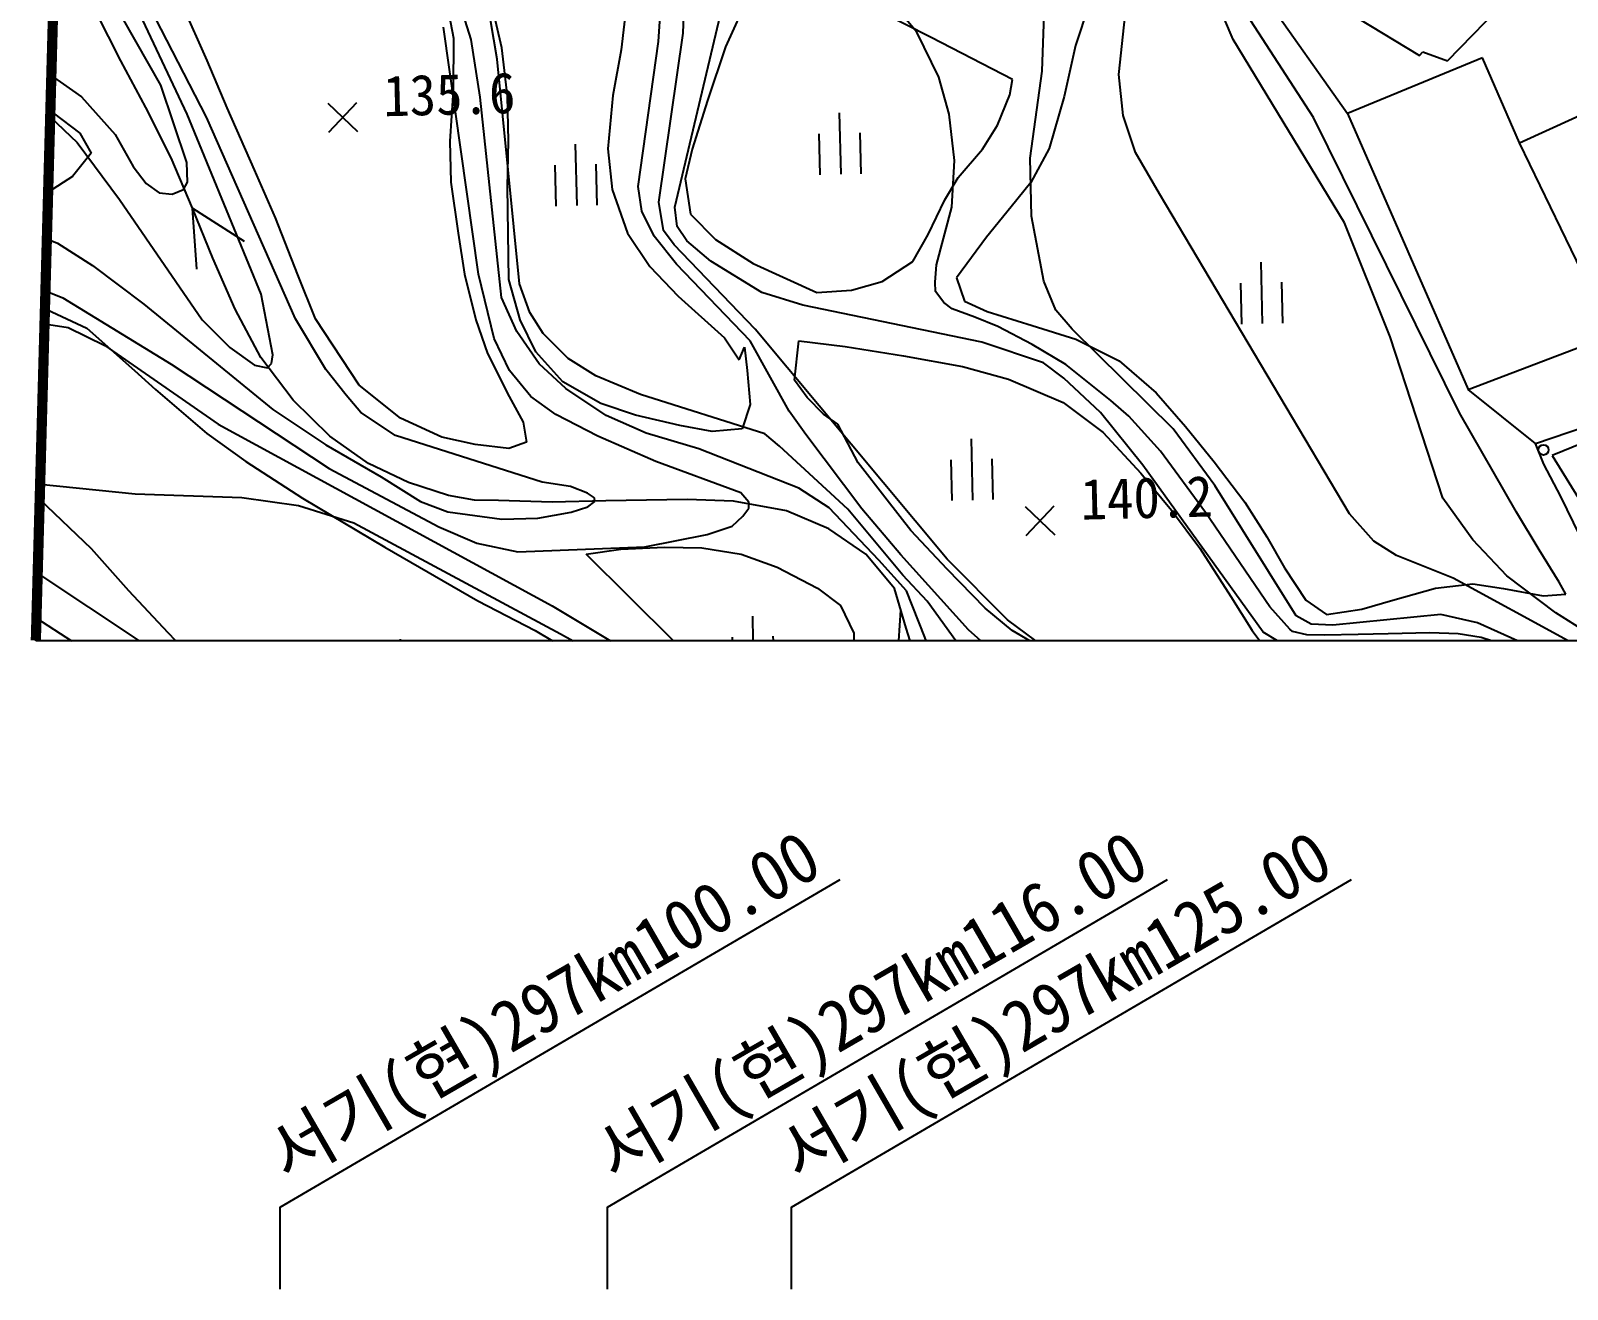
# Model space of a CAD drawing. Header units: millimetres. Extents: x 14950 to 15746, y 1103 to 1809.
# Drawn here: x 15027.5 to 15102.6, y 1364.9 to 1426.4 of the extents above; entities that cross this region are included whole.
import ezdxf
from ezdxf.enums import TextEntityAlignment as Align
from ezdxf.xclip import XClip

# ---------------------------------------------------------------- set-up
doc = ezdxf.new("R2010")
doc.units = ezdxf.units.MM
doc.header["$LTSCALE"] = 10
doc.header["$MEASUREMENT"] = 0
doc.header["$XCLIPFRAME"] = 2
doc.linetypes.add('A-CENTR01', pattern=[2, 1.25, -0.25, 0.25, -0.25])
for name, color, linetype in [('TN-MACL', 6, 'A-CENTR01'), ('TZ-BASE', 253, 'Continuous'), ('TZ-LEAL', 1, 'Continuous'), ('TZ-LEAT', 3, 'Continuous')]:
    doc.layers.add(name, color=color, linetype=linetype)
doc.layers.add('TX-PAPR', color=2, linetype='Continuous', plot=False)
doc.styles.add('HANA', font='GulimChe.ttf')
doc.styles.add('굴림체', font='GulimChe.ttf')

# ---------------------------------------------------------------- blocks, each defined once
blk = doc.blocks.new('JD-DGDG5SGS')
at = {"layer": 'TZ-BASE'}
for p, q in [((6.295, -49.382, -80.896), (-0.447, -36.26, -80.896)), ((4.059, -47.806, -82.896), (-0.299, -40.134, -82.896)), ((5.345, -49.233, -81.896), (1.238, -40.513, -81.896)), ((41.024, -45.227, -73.896), (37.513, -41.046, -73.896)), ((56.449, -41.242, -66.913), (62.084, -49.198, -66.913)), ((41.723, -45.479, -73.93), (33.895, -41.503, -73.93)), ((19.228, -45.581, -78.896), (18.164, -42.15, -78.896)), ((29.187, -53.779, -74.896), (31.83, -42.605, -74.896)), ((56.483, -45.575, -70.896), (55.129, -42.341, -70.896)), ((60.42, -49.402, -71.334), (56.089, -42.704, -71.334)), ((66.975, -46.631, -67.284), (70.864, -42.613, -67.284)), ((28.393, -45.676, -76.896), (28.536, -43.441, -76.896)), ((29.594, -45.264, -75.896), (29.67, -43.413, -75.896)), ((32.821, -43.402, -73.93), (31.669, -45.943, -73.93)), ((2.103, -46.62, -215.896), (0.891, -44.242, -215.896)), ((6.321, -46.611, -80.153), (5.138, -43.938, -80.153)), ((18.066, -43.99, -80.153), (18.367, -45.51, -80.153)), ((20.497, -46.544, -77.896), (20.016, -43.643, -77.896)), ((20.727, -45.993, -77.759), (20.259, -43.951, -77.759)), ((26.819, -43.851, -77.759), (26.563, -46.09, -77.759)), ((47.15, -47.127, -72.896), (47.26, -43.911, -72.896)), ((49.436, -43.905, -71.334), (48.783, -45.874, -71.334)), ((19.587, -57.063, -79.896), (17.879, -44.984, -79.896)), ((50.904, -47.295, -71.896), (51.216, -44.401, -71.896)), ((62.586, -44.536, -67.284), (65.602, -46.365, -67.284)), ((18.367, -45.51, -80.153), (18.357, -48.07, -80.153)), ((19.669, -48.402, -78.896), (19.228, -45.581, -78.896)), ((27.392, -52.767, -76.896), (28.393, -45.676, -76.896)), ((28.401, -53.53, -75.896), (29.594, -45.264, -75.896)), ((42.106, -47.421, -73.896), (41.024, -45.227, -73.896)), ((45.708, -47.542, -73.93), (41.723, -45.479, -73.93)), ((61.941, -54.555, -70.896), (56.483, -45.575, -70.896)), ((21.596, -57.538, -77.896), (20.497, -46.544, -77.896)), ((21, -48.359, -77.759), (20.727, -45.993, -77.759)), ((26.563, -46.09, -77.759), (26.159, -48.324, -77.759)), ((31.669, -45.943, -73.93), (30.792, -48.567, -73.93)), ((48.783, -45.874, -71.334), (48.223, -48.361, -71.334)), ((68.675, -46.483, -66.913), (62.084, -49.198, -66.913)), ((65.602, -46.365, -67.284), (65.756, -46.187, -67.284)), ((65.756, -46.187, -67.284), (66.975, -46.631, -67.284)), ((70.492, -50.632, -66.913), (68.675, -46.483, -66.913)), ((3.318, -48.907, -215.896), (2.103, -46.62, -215.896)), ((7.296, -48.927, -80.153), (6.321, -46.611, -80.153)), ((46.56, -51.383, -72.896), (47.15, -47.127, -72.896)), ((51.111, -49.303, -71.896), (50.904, -47.295, -71.896)), ((70.492, -50.632, -66.879), (78.083, -47.176, -66.879)), ((-1.298, -47.347, -82.896), (0.183, -48.388, -82.896)), ((5.334, -51.595, -82.896), (4.059, -47.806, -82.896)), ((18.357, -48.07, -80.153), (18.184, -50.551, -80.153)), ((42.603, -49.228, -73.896), (42.106, -47.421, -73.896)), ((45.573, -48.292, -73.93), (45.708, -47.542, -73.93)), ((0.183, -48.388, -82.896), (1.826, -50.223, -82.896)), ((12.23, -48.697, -80.282), (13.678, -50.076, -80.282)), ((12.265, -50.111, -80.282), (13.643, -48.662, -80.282)), ((20.722, -58.203, -78.896), (19.669, -48.402, -78.896)), ((21.057, -50.553, -77.759), (21, -48.359, -77.759)), ((26.159, -48.324, -77.759), (25.908, -50.932, -77.759)), ((30.792, -48.567, -73.93), (30.034, -50.937, -73.93)), ((44.973, -49.765, -73.93), (45.573, -48.292, -73.93)), ((48.223, -48.361, -71.334), (47.495, -50.915, -71.334)), ((-1.353, -49.367, -81.896), (-0.04, -50.616, -81.896)), ((-1.345, -49.086, -81.81), (-1.185, -49.185, -81.81)), ((-1.185, -49.185, -81.81), (0.09, -50.165, -81.81)), ((4.564, -51.361, -215.896), (3.318, -48.907, -215.896)), ((8.968, -58.034, -81.896), (5.345, -49.233, -81.896)), ((10.649, -59.238, -80.896), (6.295, -49.382, -80.896)), ((8.634, -51.953, -80.153), (7.296, -48.927, -80.153)), ((37.225, -49.175, -74.409), (37.3, -52.174, -74.409)), ((42.857, -51.502, -73.896), (42.603, -49.228, -73.896)), ((51.707, -51.105, -71.896), (51.111, -49.303, -71.896)), ((67.558, -63.835, -71.334), (60.42, -49.402, -71.334)), ((62.084, -49.198, -66.913), (67.981, -62.707, -66.913)), ((0.09, -50.165, -81.81), (0.648, -51.142, -81.81)), ((1.826, -50.223, -82.896), (2.699, -51.799, -82.896)), ((36.3, -52.199, -74.409), (36.25, -50.2, -74.409)), ((38.299, -52.15, -74.409), (38.25, -50.15, -74.409)), ((44.235, -50.938, -73.93), (44.973, -49.765, -73.93)), ((-0.04, -50.616, -81.896), (2.044, -53.413, -81.896)), ((18.184, -50.551, -80.153), (18.229, -52.561, -80.153)), ((21.004, -52.78, -77.759), (21.057, -50.553, -77.759)), ((24.319, -50.707, -77.907), (24.394, -53.706, -77.907)), ((25.908, -50.932, -77.759), (26.119, -52.909, -77.759)), ((30.034, -50.937, -73.93), (29.692, -52.399, -73.93)), ((43.047, -52.336, -73.93), (44.235, -50.938, -73.93)), ((47.495, -50.915, -71.334), (46.594, -52.581, -71.334)), ((75.842, -61.71, -66.879), (70.492, -50.632, -66.879)), ((75.02, -60.008, -66.913), (70.492, -50.632, -66.913)), ((0.648, -51.142, -81.81), (-0.255, -52.273, -81.81)), ((2.699, -51.799, -82.896), (3.345, -52.616, -82.896)), ((5.608, -53.826, -215.896), (4.564, -51.361, -215.896)), ((5.358, -52.566, -82.896), (5.334, -51.595, -82.896)), ((23.394, -53.731, -77.907), (23.344, -51.732, -77.907)), ((25.393, -53.682, -77.907), (25.344, -51.682, -77.907)), ((42.727, -53.777, -73.896), (42.857, -51.502, -73.896)), ((46.63, -54.22, -72.896), (46.56, -51.383, -72.896)), ((52.89, -53.131, -71.896), (51.707, -51.105, -71.896)), ((-0.255, -52.273, -81.81), (-1.454, -53.052, -81.81)), ((5.159, -52.919, -82.896), (5.358, -52.566, -82.896)), ((9.663, -54.309, -80.153), (8.634, -51.953, -80.153)), ((18.229, -52.561, -80.153), (18.59, -55.059, -80.153)), ((29.692, -52.399, -73.93), (29.948, -54.121, -73.93)), ((42.386, -53.42, -73.93), (43.047, -52.336, -73.93)), ((46.594, -52.581, -71.334), (45.634, -53.765, -71.334)), ((3.345, -52.616, -82.896), (3.982, -53.087, -82.896)), ((3.982, -53.087, -82.896), (4.608, -53.141, -82.896)), ((4.608, -53.141, -82.896), (5.159, -52.919, -82.896)), ((21.077, -57.314, -77.759), (21.004, -52.78, -77.759)), ((26.119, -52.909, -77.759), (26.879, -55.052, -77.759)), ((27.568, -53.976, -76.896), (27.392, -52.767, -76.896)), ((62.182, -68.778, -71.896), (52.89, -53.131, -71.896)), ((2.044, -53.413, -81.896), (6.081, -59.286, -81.896)), ((6.597, -56.271, -215.896), (5.608, -53.826, -215.896)), ((5.814, -56.819, -215.896), (5.608, -53.826, -215.896)), ((5.608, -53.826, -215.896), (8.131, -55.449, -215.896)), ((28.171, -55.202, -76.896), (27.568, -53.976, -76.896)), ((28.636, -54.923, -75.896), (28.401, -53.53, -75.896)), ((29.31, -54.73, -74.896), (29.187, -53.779, -74.896)), ((41.575, -55.125, -73.93), (42.386, -53.42, -73.93)), ((41.98, -56.602, -73.896), (42.727, -53.777, -73.896)), ((45.634, -53.765, -71.334), (44.426, -55.255, -71.334)), ((10.751, -57.088, -80.153), (9.663, -54.309, -80.153)), ((29.774, -55.42, -74.896), (29.31, -54.73, -74.896)), ((29.948, -54.121, -73.93), (31.179, -55.358, -73.93)), ((47.227, -57.393, -72.896), (46.63, -54.22, -72.896)), ((64.168, -60.129, -70.896), (61.941, -54.555, -70.896)), ((-1.516, -55.33, -80.896), (-0.989, -55.541, -80.896)), ((-0.989, -55.541, -80.896), (0.71, -56.627, -80.896)), ((18.59, -55.059, -80.153), (18.912, -57.058, -80.153)), ((26.879, -55.052, -77.759), (27.968, -56.69, -77.759)), ((29.279, -56.564, -76.896), (28.171, -55.202, -76.896)), ((29.158, -55.626, -75.896), (28.636, -54.923, -75.896)), ((30.954, -56.426, -74.896), (29.774, -55.42, -74.896)), ((31.179, -55.358, -73.93), (33.019, -56.542, -73.93)), ((40.832, -56.445, -73.93), (41.575, -55.125, -73.93)), ((44.426, -55.255, -71.334), (42.962, -57.234, -71.334)), ((7.694, -58.775, -215.896), (6.597, -56.271, -215.896)), ((33.118, -59.754, -75.896), (29.158, -55.626, -75.896)), ((0.71, -56.627, -80.896), (3.222, -58.528, -80.896)), ((11.621, -59.235, -80.153), (10.751, -57.088, -80.153)), ((18.912, -57.058, -80.153), (19.465, -59.287, -80.153)), ((20.361, -60.207, -79.896), (19.587, -57.063, -79.896)), ((27.968, -56.69, -77.759), (29.358, -58.135, -77.759)), ((32.875, -60.319, -76.896), (29.279, -56.564, -76.896)), ((33.441, -57.947, -74.896), (30.954, -56.426, -74.896)), ((33.019, -56.542, -73.93), (36.141, -57.951, -73.93)), ((39.328, -57.41, -73.93), (40.832, -56.445, -73.93)), ((41.919, -57.448, -73.896), (41.98, -56.602, -73.896)), ((57.838, -56.477, -71.96), (57.913, -59.476, -71.96)), ((21.621, -59.284, -77.759), (21.077, -57.314, -77.759)), ((22.1, -58.929, -77.896), (21.596, -57.538, -77.896)), ((36.141, -57.951, -73.93), (37.821, -57.839, -73.93)), ((37.821, -57.839, -73.93), (39.328, -57.41, -73.93)), ((41.931, -57.901, -73.896), (41.919, -57.448, -73.896)), ((42.962, -57.234, -71.334), (43.347, -58.387, -71.334)), ((47.811, -58.812, -72.896), (47.227, -57.393, -72.896)), ((56.913, -59.501, -71.96), (56.863, -57.501, -71.96)), ((58.912, -59.451, -71.96), (58.863, -57.452, -71.96)), ((-1.586, -57.869, -79.896), (-0.738, -58.221, -79.896)), ((-0.738, -58.221, -79.896), (4.56, -61.465, -79.896)), ((3.222, -58.528, -80.896), (9.533, -63.676, -80.896)), ((9.528, -61.007, -81.896), (8.968, -58.034, -81.896)), ((21.458, -59.859, -78.896), (20.722, -58.203, -78.896)), ((29.358, -58.135, -77.759), (31.612, -60.18, -77.759)), ((35.442, -58.569, -74.896), (33.441, -57.947, -74.896)), ((44.206, -60.386, -74.896), (35.442, -58.569, -74.896)), ((42.344, -58.45, -73.896), (41.931, -57.901, -73.896)), ((42.752, -58.76, -73.896), (42.344, -58.45, -73.896)), ((43.347, -58.387, -71.334), (44.455, -58.884, -71.334)), ((-1.611, -58.786, -76.342), (-1.517, -58.789, -76.342)), ((-1.517, -58.789, -76.342), (0.444, -59.7, -76.342)), ((6.081, -59.286, -81.896), (7.434, -60.642, -81.896)), ((8.943, -61.136, -215.896), (7.694, -58.775, -215.896)), ((12.125, -61.721, -80.896), (10.649, -59.238, -80.896)), ((13.762, -62.491, -80.153), (11.621, -59.235, -80.153)), ((19.465, -59.287, -80.153), (20.037, -60.945, -80.153)), ((22.398, -60.856, -77.759), (21.621, -59.284, -77.759)), ((22.75, -59.96, -77.896), (22.1, -58.929, -77.896)), ((43.855, -59.159, -73.896), (42.752, -58.76, -73.896)), ((44.985, -59.611, -73.896), (43.855, -59.159, -73.896)), ((44.455, -58.884, -71.334), (46.661, -59.564, -71.334)), ((48.611, -59.747, -72.896), (47.811, -58.812, -72.896)), ((-1.63, -59.495, -78.896), (-0.472, -59.672, -78.896)), ((-0.472, -59.672, -78.896), (1.315, -60.548, -78.896)), ((0.444, -59.7, -76.342), (2.77, -61.765, -76.342)), ((22.556, -61.449, -78.896), (21.458, -59.859, -78.896)), ((23.967, -61.177, -77.896), (22.75, -59.96, -77.896)), ((42.508, -71.003, -75.896), (33.118, -59.754, -75.896)), ((46.66, -60.502, -73.896), (44.985, -59.611, -73.896)), ((46.661, -59.564, -71.334), (48.795, -60.241, -71.334)), ((53.551, -64.621, -72.896), (48.611, -59.747, -72.896)), ((67.981, -62.707, -66.913), (75.02, -60.008, -66.913)), ((1.315, -60.548, -78.896), (6.858, -64.4, -78.896)), ((7.434, -60.642, -81.896), (8.637, -61.515, -81.896)), ((21.11, -61.774, -79.896), (20.361, -60.207, -79.896)), ((31.612, -60.18, -77.759), (32.332, -61.253, -77.759)), ((32.332, -61.253, -77.759), (32.592, -60.635, -77.759)), ((32.592, -60.635, -77.759), (32.721, -61.763, -77.759)), ((34.786, -63.762, -76.896), (32.875, -60.319, -76.896)), ((35.044, -62.243, -75.661), (35.255, -60.316, -75.661)), ((35.255, -60.316, -75.661), (37.511, -60.593, -75.661)), ((37.511, -60.593, -75.661), (40.369, -61.054, -75.661)), ((47.218, -61.402, -74.896), (44.206, -60.386, -74.896)), ((48.31, -61.474, -73.896), (46.66, -60.502, -73.896)), ((48.795, -60.241, -71.334), (50.915, -61.305, -71.334)), ((66.747, -68.018, -70.896), (64.168, -60.129, -70.896)), ((4.56, -61.465, -79.896), (12.282, -66.567, -79.896)), ((8.637, -61.515, -81.896), (9.266, -61.639, -81.896)), ((10.534, -63.215, -215.896), (8.943, -61.136, -215.896)), ((9.266, -61.639, -81.896), (9.469, -61.425, -81.896)), ((9.469, -61.425, -81.896), (9.528, -61.007, -81.896)), ((20.037, -60.945, -80.153), (21.093, -63.042, -80.153)), ((23.714, -62.317, -77.759), (22.398, -60.856, -77.759)), ((23.857, -62.645, -78.896), (22.556, -61.449, -78.896)), ((25.323, -62.031, -77.896), (23.967, -61.177, -77.896)), ((40.369, -61.054, -75.661), (43.263, -61.571, -75.661)), ((43.263, -61.571, -75.661), (45.508, -62.197, -75.661)), ((48.215, -62.138, -74.896), (47.218, -61.402, -74.896)), ((50.504, -63.242, -73.896), (48.31, -61.474, -73.896)), ((50.915, -61.305, -71.334), (52.725, -62.855, -71.334)), ((2.77, -61.765, -76.342), (3.79, -62.701, -76.342)), ((13.123, -62.982, -80.896), (12.125, -61.721, -80.896)), ((22.152, -63.039, -79.896), (21.11, -61.774, -79.896)), ((25.576, -63.391, -77.759), (23.714, -62.317, -77.759)), ((27.514, -62.951, -77.896), (25.323, -62.031, -77.896)), ((32.721, -61.763, -77.759), (32.869, -63.426, -77.759)), ((35.661, -63.092, -75.661), (35.044, -62.243, -75.661)), ((45.508, -62.197, -75.661), (48.178, -63.334, -75.661)), ((50.006, -63.832, -74.896), (48.215, -62.138, -74.896)), ((3.79, -62.701, -76.342), (6.299, -64.845, -76.342)), ((13.839, -63.82, -80.896), (13.123, -62.982, -80.896)), ((15.772, -64.103, -80.153), (13.762, -62.491, -80.153)), ((21.093, -63.042, -80.153), (21.771, -64.299, -80.153)), ((23.364, -63.927, -79.896), (22.152, -63.039, -79.896)), ((25.829, -63.97, -78.896), (23.857, -62.645, -78.896)), ((33.588, -64.864, -77.896), (27.514, -62.951, -77.896)), ((36.464, -63.911, -75.661), (35.661, -63.092, -75.661)), ((52.725, -62.855, -71.334), (54.163, -64.504, -71.334)), ((71.266, -65.337, -66.913), (67.981, -62.707, -66.913)), ((9.533, -63.676, -80.896), (12.124, -65.408, -80.896)), ((12.317, -64.985, -215.896), (10.534, -63.215, -215.896)), ((15.539, -64.948, -80.896), (13.839, -63.82, -80.896)), ((27.27, -63.961, -77.759), (25.576, -63.391, -77.759)), ((32.869, -63.426, -77.759), (32.48, -64.629, -77.759)), ((35.592, -64.903, -76.896), (34.786, -63.762, -76.896)), ((48.178, -63.334, -75.661), (50.138, -64.797, -75.661)), ((52.081, -66.407, -74.896), (50.006, -63.832, -74.896)), ((51.393, -64.002, -73.896), (50.504, -63.242, -73.896)), ((70.347, -68.697, -71.334), (67.558, -63.835, -71.334)), ((6.858, -64.4, -78.896), (23.19, -73.277, -78.896)), ((17.805, -65.035, -80.153), (15.772, -64.103, -80.153)), ((21.771, -64.299, -80.153), (21.941, -65.28, -80.153)), ((25.432, -64.985, -79.896), (23.364, -63.927, -79.896)), ((27.792, -64.828, -78.896), (25.829, -63.97, -78.896)), ((29.428, -64.455, -77.759), (27.27, -63.961, -77.759)), ((31.021, -64.747, -77.759), (29.428, -64.455, -77.759)), ((37.166, -64.394, -75.661), (36.464, -63.911, -75.661)), ((38.154, -66.286, -75.661), (37.166, -64.394, -75.661)), ((52.938, -65.714, -73.896), (51.393, -64.002, -73.896)), ((54.163, -64.504, -71.334), (55.562, -66.245, -71.334)), ((71.266, -65.337, -66.879), (75.177, -64.01, -66.879)), ((75.922, -64.347, -67.432), (72.094, -65.936, -67.432)), ((6.299, -64.845, -76.342), (8.207, -66.215, -76.342)), ((14.209, -66.318, -215.896), (12.317, -64.985, -215.896)), ((22.698, -67.235, -80.896), (15.539, -64.948, -80.896)), ((19.433, -65.383, -80.153), (17.805, -65.035, -80.153)), ((21.941, -65.28, -80.153), (21.066, -65.584, -80.153)), ((28.255, -66.214, -79.896), (25.432, -64.985, -79.896)), ((30.364, -65.6, -78.896), (27.792, -64.828, -78.896)), ((32.48, -64.629, -77.759), (31.021, -64.747, -77.759)), ((34.305, -65.469, -77.896), (33.588, -64.864, -77.896)), ((38.34, -68.529, -76.896), (35.592, -64.903, -76.896)), ((43.676, -65.109, -75.513), (43.751, -68.108, -75.513)), ((50.138, -64.797, -75.661), (51.971, -66.791, -75.661)), ((55.598, -67.39, -72.896), (53.551, -64.621, -72.896)), ((71.676, -66.345, -66.879), (71.266, -65.337, -66.879)), ((12.124, -65.408, -80.896), (14.837, -66.97, -80.896)), ((21.066, -65.584, -80.153), (19.433, -65.383, -80.153)), ((35.247, -67.532, -78.896), (30.364, -65.6, -78.896)), ((37.65, -68.546, -77.896), (34.305, -65.469, -77.896)), ((44.75, -68.083, -75.513), (44.701, -66.084, -75.513)), ((55.144, -68.714, -73.896), (52.938, -65.714, -73.896)), ((72.094, -65.936, -67.432), (75.681, -71.762, -67.432)), ((8.207, -66.215, -76.342), (10.985, -68.018, -76.342)), ((12.282, -66.567, -79.896), (17.647, -69.425, -79.896)), ((16.167, -67.247, -215.896), (14.209, -66.318, -215.896)), ((32.413, -67.755, -79.896), (28.255, -66.214, -79.896)), ((39.568, -68.119, -75.661), (38.154, -66.286, -75.661)), ((42.751, -68.132, -75.513), (42.702, -66.133, -75.513)), ((51.971, -66.791, -75.661), (53.478, -68.609, -75.661)), ((57.958, -74.567, -74.896), (52.081, -66.407, -74.896)), ((55.562, -66.245, -71.334), (57.064, -68.21, -71.334)), ((72.508, -67.938, -66.879), (71.676, -66.345, -66.879)), ((-1.845, -67.335, -77.896), (2.799, -67.799, -77.896)), ((14.837, -66.97, -80.896), (16.747, -68.176, -80.896)), ((18.118, -67.882, -215.896), (16.167, -67.247, -215.896)), ((24.082, -67.451, -80.896), (22.698, -67.235, -80.896)), ((24.925, -67.764, -80.896), (24.082, -67.451, -80.896)), ((36.728, -68.492, -78.896), (35.247, -67.532, -78.896)), ((59.564, -73.766, -72.896), (55.598, -67.39, -72.896)), ((0.663, -70.5, -76.342), (-1.866, -68.075, -76.342)), ((2.799, -67.799, -77.896), (8.02, -67.976, -77.896)), ((8.02, -67.976, -77.896), (10.792, -68.368, -77.896)), ((10.792, -68.368, -77.896), (13.499, -69.221, -77.896)), ((10.985, -68.018, -76.342), (15.015, -70.415, -76.342)), ((16.747, -68.176, -80.896), (18.096, -68.685, -80.896)), ((19.4, -68.108, -215.896), (18.118, -67.882, -215.896)), ((20.56, -68.127, -215.896), (19.4, -68.108, -215.896)), ((23.19, -68.213, -215.896), (20.56, -68.127, -215.896)), ((25.808, -68.151, -215.896), (23.19, -68.213, -215.896)), ((25.265, -68.006, -80.896), (24.925, -67.764, -80.896)), ((24.942, -68.432, -80.896), (25.27, -68.173, -80.896)), ((25.27, -68.173, -80.896), (25.265, -68.006, -80.896)), ((29.789, -68.077, -215.896), (25.808, -68.151, -215.896)), ((32.052, -68.169, -215.896), (29.789, -68.077, -215.896)), ((34.652, -68.641, -215.896), (32.052, -68.169, -215.896)), ((32.808, -68.206, -79.896), (32.413, -67.755, -79.896)), ((32.816, -68.512, -79.896), (32.808, -68.206, -79.896)), ((40.736, -69.594, -75.661), (39.568, -68.119, -75.661)), ((57.064, -68.21, -71.334), (58.132, -69.902, -71.334)), ((68.203, -70.054, -70.896), (66.747, -68.018, -70.896)), ((73.44, -69.847, -66.879), (72.508, -67.938, -66.879)), ((18.096, -68.685, -80.896), (20.737, -69.038, -80.896)), ((20.737, -69.038, -80.896), (22.491, -68.994, -80.896)), ((22.491, -68.994, -80.896), (24.113, -68.703, -80.896)), ((24.113, -68.703, -80.896), (24.942, -68.432, -80.896)), ((31.993, -69.377, -79.896), (32.519, -68.903, -79.896)), ((32.519, -68.903, -79.896), (32.816, -68.512, -79.896)), ((36.723, -69.519, -215.896), (34.652, -68.641, -215.896)), ((39.17, -71.04, -78.896), (36.728, -68.492, -78.896)), ((40.339, -71.778, -77.896), (37.65, -68.546, -77.896)), ((40.238, -70.783, -76.896), (38.34, -68.529, -76.896)), ((46.327, -68.429, -75.734), (47.776, -69.807, -75.734)), ((46.362, -69.842, -75.734), (47.741, -68.394, -75.734)), ((53.478, -68.609, -75.661), (54.854, -70.458, -75.661)), ((58.28, -73.328, -73.896), (55.144, -68.714, -73.896)), ((63.373, -70.122, -71.896), (62.182, -68.778, -71.896)), ((71.447, -70.537, -71.334), (70.347, -68.697, -71.334)), ((13.499, -69.221, -77.896), (23.607, -74.647, -77.896)), ((17.647, -69.425, -79.896), (19.508, -70.223, -79.896)), ((27.722, -70.403, -79.896), (30.776, -69.79, -79.896)), ((30.776, -69.79, -79.896), (31.993, -69.377, -79.896)), ((38.525, -70.756, -215.896), (36.723, -69.519, -215.896)), ((42.498, -71.493, -75.661), (40.736, -69.594, -75.661)), ((2.494, -72.55, -76.342), (0.663, -70.5, -76.342)), ((15.015, -70.415, -76.342), (19.553, -73.03, -76.342)), ((19.508, -70.223, -79.896), (21.513, -70.633, -79.896)), ((21.513, -70.633, -79.896), (27.722, -70.403, -79.896)), ((24.858, -70.753, -78.588), (26.542, -70.513, -78.588)), ((26.542, -70.513, -78.588), (28.682, -70.417, -78.588)), ((28.682, -70.417, -78.588), (30.504, -70.44, -78.588)), ((30.504, -70.44, -78.588), (32.427, -70.761, -78.588)), ((54.854, -70.458, -75.661), (56.379, -72.829, -75.661)), ((58.132, -69.902, -71.334), (59.004, -71.423, -71.334)), ((64.477, -70.816, -71.896), (63.373, -70.122, -71.896)), ((69.876, -71.82, -70.896), (68.203, -70.054, -70.896)), ((72.427, -72.116, -71.334), (71.447, -70.537, -71.334)), ((29.996, -75.875, -78.588), (24.858, -70.753, -78.588)), ((32.427, -70.761, -78.588), (34.195, -71.389, -78.588)), ((39.925, -72.44, -215.896), (38.525, -70.756, -215.896)), ((40.511, -72.541, -78.896), (39.17, -71.04, -78.896)), ((43.551, -74.46, -76.896), (40.238, -70.783, -76.896)), ((45.448, -73.969, -75.896), (42.508, -71.003, -75.896)), ((67.252, -71.923, -71.896), (64.477, -70.816, -71.896)), ((-1.965, -71.699, -76.896), (7.345, -77.888, -76.896)), ((34.195, -71.389, -78.588), (36.168, -72.411, -78.588)), ((41.522, -73.053, -77.896), (40.339, -71.778, -77.896)), ((44.37, -73.396, -75.661), (42.498, -71.493, -75.661)), ((59.004, -71.423, -71.334), (60.039, -73.003, -71.334)), ((77.197, -77.373, -71.896), (67.252, -71.923, -71.896)), ((72.26, -73.62, -70.896), (69.876, -71.82, -70.896)), ((72.758, -72.717, -71.334), (72.427, -72.116, -71.334)), ((4.416, -74.602, -76.342), (2.494, -72.55, -76.342)), ((36.168, -72.411, -78.588), (37.283, -73.257, -78.588)), ((40.506, -74.376, -215.896), (39.925, -72.44, -215.896)), ((41.412, -74.82, -78.896), (40.511, -72.541, -78.896)), ((56.379, -72.829, -75.661), (57.412, -74.483, -75.661)), ((64.294, -73.012, -71.334), (66.376, -72.417, -71.334)), ((66.376, -72.417, -71.334), (68.207, -72.201, -71.334)), ((68.207, -72.201, -71.334), (69.709, -72.434, -71.334)), ((69.709, -72.434, -71.334), (71.65, -72.792, -71.334)), ((71.65, -72.792, -71.334), (72.758, -72.717, -71.334)), ((19.553, -73.03, -76.342), (22.361, -74.485, -76.342)), ((23.19, -73.277, -78.896), (36.509, -81.308, -78.896)), ((37.283, -73.257, -78.588), (37.939, -74.623, -78.588)), ((39.887, -78.702, -215.896), (40.24, -73.489, -215.896)), ((44.699, -77.423, -77.896), (41.522, -73.053, -77.896)), ((45.679, -74.489, -75.661), (44.37, -73.396, -75.661)), ((59.259, -74.417, -73.896), (58.28, -73.328, -73.896)), ((60.039, -73.003, -71.334), (61.048, -73.699, -71.334)), ((61.048, -73.699, -71.334), (62.788, -73.442, -71.334)), ((62.788, -73.442, -71.334), (64.294, -73.012, -71.334)), ((76.647, -76.405, -70.896), (72.26, -73.62, -70.896)), ((-2.025, -73.879, -75.896), (1.588, -76.249, -75.896)), ((32.98, -73.793, -78.717), (33.054, -76.792, -78.717)), ((41.071, -76.309, -215.896), (40.506, -74.376, -215.896)), ((47.258, -75.309, -75.896), (45.448, -73.969, -75.896)), ((60.304, -74.175, -72.896), (59.564, -73.766, -72.896)), ((61.359, -74.225, -72.896), (60.304, -74.175, -72.896)), ((66.651, -73.699, -72.896), (61.359, -74.225, -72.896)), ((68.444, -74.117, -72.896), (66.651, -73.699, -72.896)), ((70.761, -75.17, -72.896), (68.444, -74.117, -72.896)), ((6.59, -76.864, -76.342), (4.416, -74.602, -76.342)), ((15.759, -74.909, -77.226), (15.833, -77.908, -77.226)), ((22.361, -74.485, -76.342), (24.907, -76.042, -76.342)), ((23.607, -74.647, -77.896), (35.437, -81.411, -77.896)), ((32.054, -76.817, -78.717), (32.005, -74.817, -78.717)), ((34.054, -76.767, -78.717), (34.004, -74.768, -78.717)), ((37.939, -74.623, -78.588), (37.927, -76.115, -78.588)), ((42.318, -77.329, -78.896), (41.412, -74.82, -78.896)), ((46.062, -76.699, -76.896), (43.551, -74.46, -76.896)), ((47.776, -75.717, -75.661), (45.679, -74.489, -75.661)), ((57.412, -74.483, -75.661), (58.348, -75.729, -75.661)), ((59.207, -75.348, -74.896), (57.958, -74.567, -74.896)), ((59.392, -74.544, -73.896), (59.259, -74.417, -73.896)), ((60.089, -74.7, -73.896), (59.392, -74.544, -73.896)), ((60.956, -74.721, -73.896), (60.089, -74.7, -73.896)), ((62.6, -74.681, -73.896), (60.956, -74.721, -73.896)), ((64.071, -74.644, -73.896), (62.6, -74.681, -73.896)), ((66.105, -74.594, -73.896), (64.071, -74.644, -73.896)), ((67.492, -74.646, -73.896), (66.105, -74.594, -73.896)), ((68.623, -74.834, -73.896), (67.492, -74.646, -73.896)), ((70.326, -75.398, -73.896), (68.623, -74.834, -73.896))]:
    blk.add_line(p, q, dxfattribs=at)
blk.add_circle((71.664, -65.655, -66.548), 0.25, dxfattribs=at)
at = {"layer": 'TZ-BASE', "style": 'HANA'}
for s, p in [('135.6', (14.953, -49.337, -80.282)), ('140.2', (49.051, -69.068, -75.734))]:
    blk.add_text(s, height=2, rotation=1.41947, dxfattribs=at).set_placement(p)

msp = doc.modelspace()

# ---------------------------------------------------------------- linework, layer by layer
at = {"layer": 'TN-MACL', "const_width": 0.5}
msp.add_lwpolyline([(15031.863, 1546.554), (15027.754, 1396.61)], dxfattribs=at)
at = {"layer": 'TX-PAPR', "flags": 128}
msp.add_lwpolyline([(15031.864, 1546.582), (15727.095, 1546.582), (15732.263, 1396.582), (15027.753, 1396.582)], close=True, dxfattribs=at)
at = {"layer": 'TZ-LEAL'}
for points in [[(15067.066, 1384.896), (15039.685, 1368.871), (15039.685, 1364.871)], [(15083.066, 1384.896), (15055.685, 1368.871), (15055.685, 1364.871)], [(15092.066, 1384.896), (15064.685, 1368.871), (15064.685, 1364.871)]]:
    msp.add_lwpolyline(points, dxfattribs=at)

# ---------------------------------------------------------------- block references
at = {"layer": 'TZ-BASE'}
ref = msp.add_blockref('JD-DGDG5SGS', (15029.808, 1471.582), dxfattribs=at)
XClip(ref).set_block_clipping_path([(2.0554214451, 74.9999997736), (697.2865998994, 74.9999245237), (702.4547041552, -75.0000750513), (-2.0554214453, -74.9999997815)])

# ---------------------------------------------------------------- texts
at = {"layer": 'TZ-LEAT', "style": '굴림체'}
for s, p in [('서기(현)297km100.00', (15053.179, 1377.664)), ('서기(현)297km116.00', (15069.179, 1377.664)), ('서기(현)297km125.00', (15078.179, 1377.664))]:
    msp.add_text(s, height=2.5, rotation=30, dxfattribs=at).set_placement(p, align=Align.CENTER)

doc.saveas('drawing.dxf')
